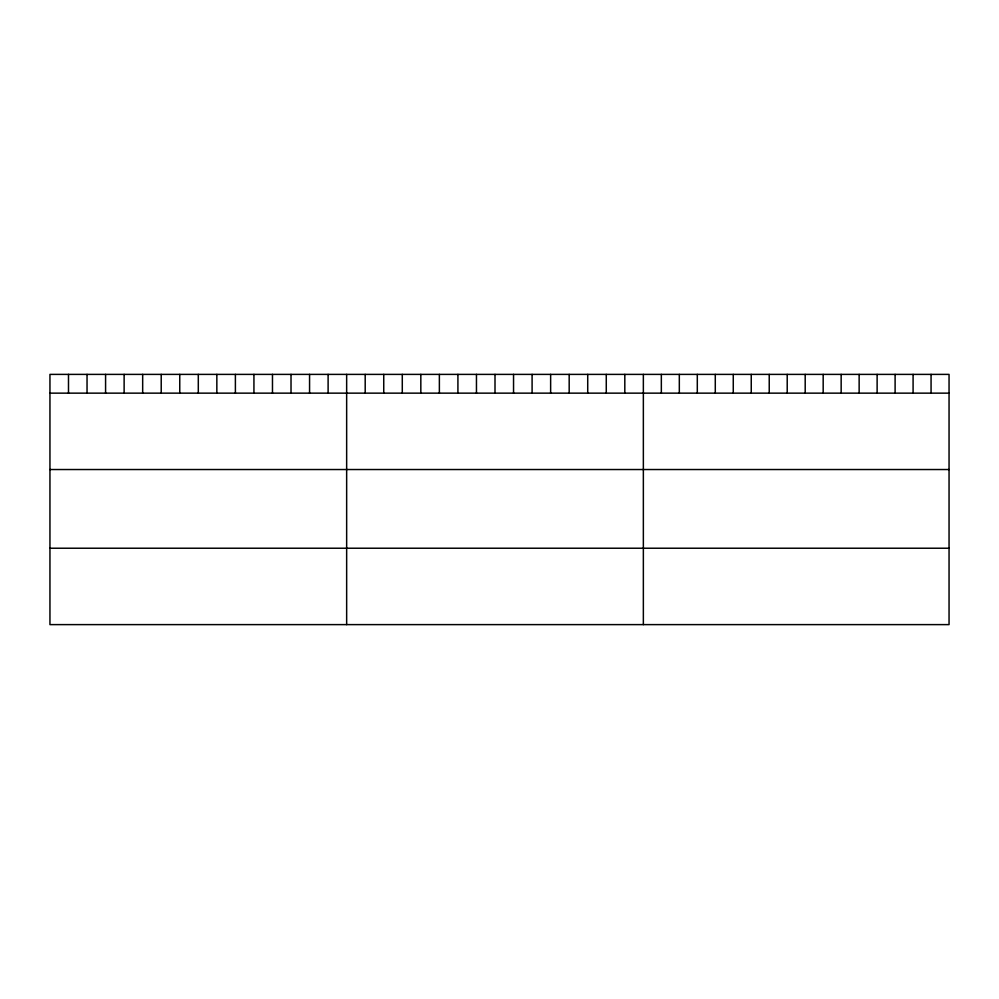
<?xml version="1.0" encoding="UTF-8"?>
<svg xmlns="http://www.w3.org/2000/svg" width="999" height="999" viewBox="0 0 999 999"><rect width="100%" height="100%" fill="white"/><g stroke="black" fill="none" stroke-linecap="round" stroke-linejoin="round"><path stroke-width="1.5" d="M949.05 393.144L949.05 624.612L49.95 624.612L49.95 374.388L949.05 374.388L949.05 393.144L49.95 393.144M49.95 469.53L949.05 469.53M49.95 548.226L949.05 548.226M931.068 374.388L931.068 393.144M913.086 374.388L913.086 393.144M895.104 374.388L895.104 393.144M877.122 374.388L877.122 393.144M859.14 374.388L859.14 393.144M841.158 374.388L841.158 393.144M823.176 374.388L823.176 393.144M805.194 374.388L805.194 393.144M787.212 374.388L787.212 393.144M769.23 374.388L769.23 393.144M751.248 374.388L751.248 393.144M733.266 374.388L733.266 393.144M715.284 374.388L715.284 393.144M697.302 374.388L697.302 393.144M679.32 374.388L679.32 393.144M661.338 374.388L661.338 393.144M643.356 374.388L643.356 624.612M624.812 374.388L624.812 393.144M606.268 374.388L606.268 393.144M587.724 374.388L587.724 393.144M569.18 374.388L569.18 393.144M550.636 374.388L550.636 393.144M532.092 374.388L532.092 393.144M513.548 374.388L513.548 393.144M495.005 374.388L495.005 393.144M476.461 374.388L476.461 393.144M457.917 374.388L457.917 393.144M439.373 374.388L439.373 393.144M420.829 374.388L420.829 393.144M402.285 374.388L402.285 393.144M383.741 374.388L383.741 393.144M365.197 374.388L365.197 393.144M346.653 374.388L346.653 624.612M328.109 374.388L328.109 393.144M309.565 374.388L309.565 393.144M291.021 374.388L291.021 393.144M272.477 374.388L272.477 393.144M253.933 374.388L253.933 393.144M235.389 374.388L235.389 393.144M216.845 374.388L216.845 393.144M198.302 374.388L198.302 393.144M179.758 374.388L179.758 393.144M161.214 374.388L161.214 393.144M142.67 374.388L142.67 393.144M124.126 374.388L124.126 393.144M105.582 374.388L105.582 393.144M87.038 374.388L87.038 393.144M68.494 374.388L68.494 393.144"/></g></svg>
